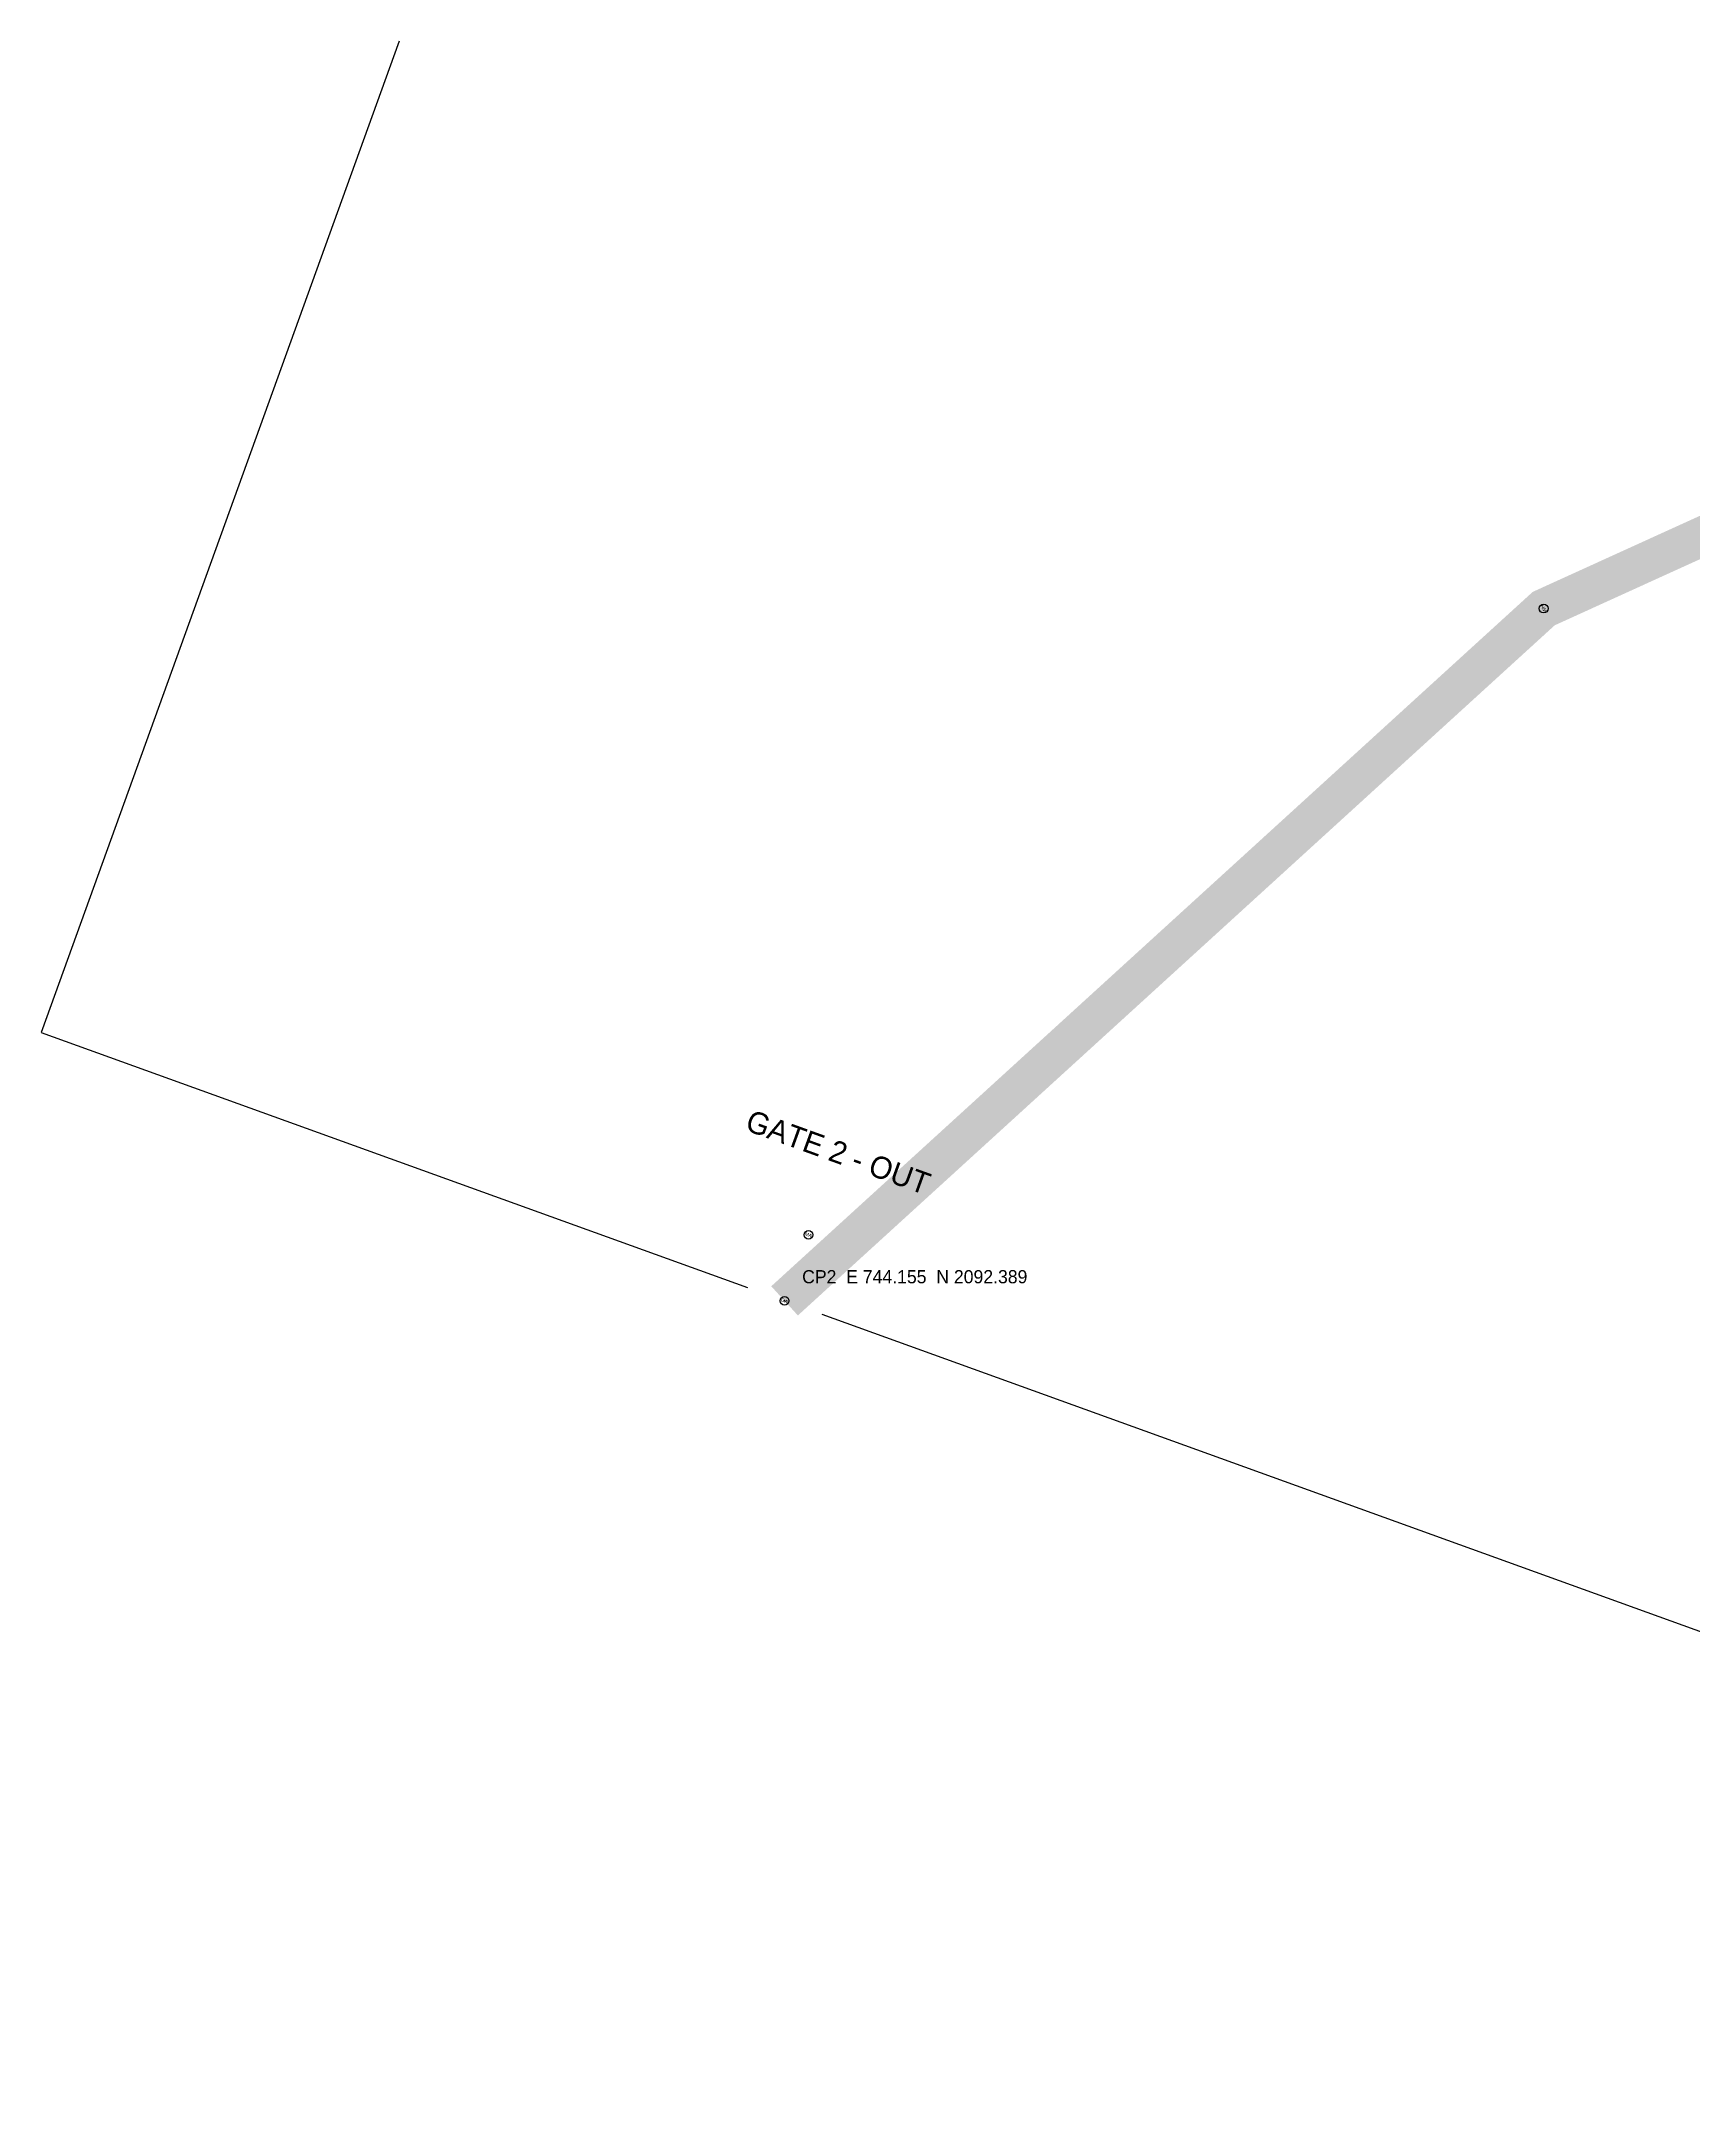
# Model space of a CAD drawing. Header units: metres. Extents: x 647 to 1125, y 1969 to 2687.
# Drawn here: x 659.5 to 847.7, y 2001.5 to 2235.8 of the extents above; entities that cross this region are included whole.
import ezdxf
from ezdxf.enums import TextEntityAlignment as Align

# ---------------------------------------------------------------- set-up
doc = ezdxf.new("R2010")
doc.units = ezdxf.units.M
for name, color, linetype in [('C-HAUL-ONEWAY', 30, 'CONTINUOUS'), ('C-HOARDING', 5, 'CONTINUOUS'), ('C-SYMBOLS', 7, 'CONTINUOUS'), ('C-TEXT', 7, 'CONTINUOUS'), ('SURVEY-CONTROL', 6, 'Continuous')]:
    doc.layers.add(name, color=color, linetype=linetype)

# ---------------------------------------------------------------- blocks, each defined once
blk = doc.blocks.new('GATE')
blk.add_circle((0, 0), 0.5)
blk.add_text('GA', height=0.4).set_placement((0, 0), align=Align.MIDDLE_CENTER)
blk = doc.blocks.new('MARSHAL')
blk.add_circle((0, 0), 0.5)
blk.add_text('MA', height=0.4).set_placement((0, 0), align=Align.MIDDLE_CENTER)
blk = doc.blocks.new('WHEEL_WASH')
blk.add_circle((0, 0), 0.5)
blk.add_text('WH', height=0.4).set_placement((0, 0), align=Align.MIDDLE_CENTER)

msp = doc.modelspace()

# ---------------------------------------------------------------- linework, layer by layer
at = {"layer": 'C-HAUL-ONEWAY', "const_width": 4.5}
msp.add_lwpolyline([(988.412, 2107.497), (934.427, 2218.466), (830.595, 2171.212), (744.155, 2092.389)], dxfattribs=at)
at = {"layer": 'C-HOARDING'}
for points in [[(700.262, 2235.823), (659.505, 2122.957), (739.923, 2093.917)], [(748.387, 2090.86), (995.768, 2001.529)]]:
    msp.add_lwpolyline(points, dxfattribs=at)
at = {"layer": 'SURVEY-CONTROL'}
msp.add_point((744.155, 2092.389), dxfattribs=at)

# ---------------------------------------------------------------- block references
at = {"layer": 'C-SYMBOLS'}
for name, p, rotation in [('WHEEL_WASH', (830.595, 2171.212), -245.52969224375337), ('MARSHAL', (746.873, 2099.913), -19.855318928915338), ('GATE', (744.155, 2092.389), -19.855318928915338)]:
    msp.add_blockref(name, p, dxfattribs=dict(at, rotation=rotation))

# ---------------------------------------------------------------- texts
at = {"layer": 'C-TEXT'}
msp.add_text('GATE 2 - OUT', height=2.5, rotation=-19.8553189, dxfattribs=at).set_placement((750.268, 2109.319), align=Align.MIDDLE_CENTER)
at = {"layer": 'SURVEY-CONTROL'}
msp.add_text('CP2  E 744.155  N 2092.389', height=1.5, dxfattribs=at).set_placement((746.155, 2094.389))

doc.saveas('drawing.dxf')
